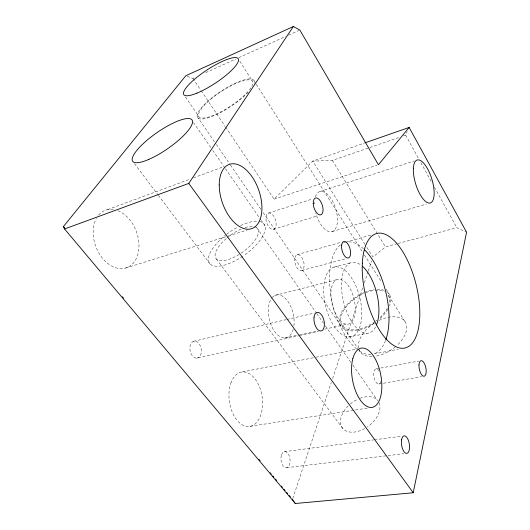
<?xml version="1.0" encoding="UTF-8"?>
<svg xmlns="http://www.w3.org/2000/svg" width="530" height="530" viewBox="0 0 530 530"><rect width="100%" height="100%" fill="white"/><g stroke="black" fill="none" stroke-linecap="round" stroke-linejoin="round"><path stroke-width="0.4" stroke-dasharray="2.65 1.99" d="M292.765 498.551L331.283 382.488M332.588 378.566L363.037 286.81M364.342 282.894L367.986 271.91M368.244 271.128L371.629 260.932M403.303 135.991L405.642 135.183L407.232 131.665M225.661 127.14L274.103 199.148L312.713 161.113L364.037 143.193M397.367 243.681L385.476 246.881L372.928 257.01L365.455 245.112M187.209 76.293L192.913 78.447L194.417 77.764M205.713 72.65L235.83 59.009M238.838 57.644L285.524 36.497M288.539 35.132L299.079 30.356M107.729 209.595L190.369 179.027M193.457 177.881L223.574 166.738M365.018 244.41L312.713 161.113L332.389 160.411L369.012 147.797M369.794 147.532L399.408 137.33M274.103 199.148L376.87 165.254M320.04 191.502L414.255 160.948M268.571 213.047L312.468 198.975M125.782 267.988L227.575 236.188M228.364 235.943L247.298 230.027M273.56 229.311A8.506 4.638 72.5 0 0 273.593 215.955A8.506 4.638 72.5 0 0 265.921 218.307A8.506 4.638 72.5 0 0 273.56 229.311L317.622 215.803M332.29 231.524L426.531 204.057M297.025 254.698L341.247 242.243M345.752 242.19L371.51 234.962M398.156 243.469L456.82 227.681L466.572 232.239M301.868 270.466L345.447 258.759M333.993 267.14L351.297 262.555M275.057 295.382L336.63 279.694M193.496 341.313L286.14 319.65M286.942 319.464L314.33 313.058M284.789 337.974L299.192 334.808M299.993 334.635L317.589 330.766M324.791 329.183L347.19 324.254A23.028 11.302 76.5 0 0 351.006 290.327A23.028 11.302 76.5 0 0 331.058 290.533A23.028 11.302 76.5 0 0 347.19 324.254M196.776 358.167A8.619 5.625 79.2 0 0 199.936 345.083A8.619 5.625 79.2 0 0 190.171 345.679A8.619 5.625 79.2 0 0 196.776 358.167L298.363 335.907M299 335.762L318.464 331.502M349.35 336.974A35.835 17.596 76.5 0 0 354.868 283.775A35.835 17.596 76.5 0 0 323.956 284.908A35.835 17.596 76.5 0 0 349.35 336.974L367.065 333.251M242.402 371.954L315.138 357.406M315.946 357.246L357.167 348.998M374.028 353.921L398.335 349.204M376.181 368.88L418.74 361.096M378.844 384.031L421.655 376.678M250.021 426.365L367.369 408.113M284.352 451.679L373.637 439.9M374.458 439.787L401.488 436.223M286.723 467.679L403.8 453.713M134.507 163.657L157.854 194.649M158.351 195.305L210.019 263.887M216.373 258.965L342.91 428.624M256.719 227.701L316.397 313.038M316.867 313.714L323.499 323.194M325.394 325.904L350.973 362.474M352.867 365.183L377.022 399.726M193.457 122.509L210.867 147.651M212.749 150.368L224.985 168.036M225.455 168.719L260.74 219.685M261.21 220.367L264.98 225.8M197.18 116.573L215.922 143.849M216.392 144.531L229.98 164.307M230.444 164.989L260.906 209.317M263.244 212.729L340.088 324.565M185.447 96.964L198.697 116.282M341.698 324.757L357.829 348.283M358.293 348.959L359.678 350.973M192.913 78.447L200.751 90.107M201.215 90.789L225.204 126.451M239.832 61.288L252.393 81.077M404.94 321.471L387.9 294.627A27.593 15.198 -33.4 0 1 388.934 304.2M254.049 80.699L255.824 83.502M256.268 84.197L362.593 252.081M364.362 254.884L381.64 282.165M386.072 289.161L389.616 294.753M332.389 160.411L385.476 246.881M405.642 135.183L418.839 159.033M420.833 162.644L431.228 181.432M434.428 187.216L456.82 227.681M254.685 226.714A25.619 10.434 -35.6 0 1 241.11 253.207M239.196 254.433A25.619 10.434 -35.6 0 1 216.074 258.627A25.619 10.434 -35.6 0 1 226.396 238.42M227.012 237.897A25.619 10.434 -35.6 0 1 241.309 228.986M245.085 227.575A25.619 10.434 -35.6 0 1 253.863 226.529M379.135 402.807A22.392 14.323 -37.7 0 1 367.283 426.988M364.759 428.551A22.392 14.323 -37.7 0 1 342.274 427.823A22.392 14.323 -37.7 0 1 348.501 405.649M350.31 404.012A22.392 14.323 -37.7 0 1 357.783 399.216M359.943 398.302A22.392 14.323 -37.7 0 1 378.009 400.846M259.13 221.414A33.602 13.687 -35.6 0 1 243.475 255.798M242.786 256.268A33.602 13.687 -35.6 0 1 209.774 263.609A33.602 13.687 -35.6 0 1 225.376 235.26M226.575 234.32A33.602 13.687 -35.6 0 1 237.831 227.039M240.686 225.608A33.602 13.687 -35.6 0 1 257.779 221.262M248.305 92.141A33.734 9.076 -33.4 0 1 201.566 119.031A33.734 9.076 -33.4 0 1 219.499 92.213A33.734 9.076 -33.4 0 1 254.095 83.488M386.787 291.659A28.978 15.96 -33.4 0 1 389.47 305.929M387.768 309.381A28.978 15.96 -33.4 0 1 378.91 319.656M374.584 322.962A28.978 15.96 -33.4 0 1 339.935 324.161A28.978 15.96 -33.4 0 1 363.799 292.692M364.521 292.388A28.978 15.96 -33.4 0 1 374.147 289.625M377.141 289.353A28.978 15.96 -33.4 0 1 384.084 290.288M250.856 87.934A32.125 8.639 -33.4 0 1 204.646 117.898A32.125 8.639 -33.4 0 1 220.387 92.101A32.125 8.639 -33.4 0 1 251.77 86.43M379.155 320.385A27.03 15.84 -33.4 0 1 405.019 321.591A27.03 15.84 -33.4 0 1 396.586 345.759M395.433 346.766A27.03 15.84 -33.4 0 1 375.088 356.279M372.087 356.531A27.03 15.84 -33.4 0 1 359.022 349.555M358.598 348.011A27.03 15.84 -33.4 0 1 374.061 323.26M387.37 308.076A27.593 15.198 -33.4 0 1 379.434 318.099M377.049 320.133A27.593 15.198 -33.4 0 1 375.796 321.101M375.147 321.577A27.593 15.198 -33.4 0 1 341.201 323.711A27.593 15.198 -33.4 0 1 364.09 293.375M366.091 292.567A27.593 15.198 -33.4 0 1 384.376 291.712M293.216 329.269A21.975 12.263 77.2 0 1 274.255 330.959A21.975 12.263 77.2 0 1 271.844 297.973M272.321 297.409A21.975 12.263 77.2 0 1 287.538 300.934A21.975 12.263 77.2 0 1 293.832 326.241M370.788 354.55A57.631 27.229 76.4 0 1 357.313 349.542M356.703 349.051A57.631 27.229 76.4 0 1 330.906 295.024A57.631 27.229 76.4 0 1 340.273 244.946M343.579 242.919A57.631 27.229 76.4 0 1 345.017 242.389M348.773 241.839A57.631 27.229 76.4 0 1 363.474 248.775M385.502 340.618A57.631 27.229 76.4 0 1 373.816 353.947M375.565 327.003A36.305 17.132 76.4 0 1 343.38 301.073A36.305 17.132 76.4 0 1 361.202 265.238M315.35 196.862A20.928 10.163 72.9 0 1 332.694 201.4A20.928 10.163 72.9 0 1 333.483 230.914A20.928 10.163 72.9 0 1 315.787 212.994M314.456 203.911A20.928 10.163 72.9 0 1 314.476 202.281M117.958 210.721A30.634 21.617 69.5 0 1 138.363 252.227A30.634 21.617 69.5 0 1 107.444 263.198A30.634 21.617 69.5 0 1 96.374 218.38M98.587 215.127A30.634 21.617 69.5 0 1 113.513 209.496M380.951 381.461A7.692 3.578 79.3 0 1 375.922 382.15A7.692 3.578 79.3 0 1 374.028 371.417A7.692 3.578 79.3 0 1 379.076 370.808M281.384 455.316A8.109 4.531 84.3 0 0 285.836 467.765A8.109 4.531 84.3 0 0 289.287 455.985A8.109 4.531 84.3 0 0 281.384 455.316M231.252 382.09A27.48 16.536 81.9 0 0 245.622 426.206A27.48 16.536 81.9 0 0 260.389 389.378A27.48 16.536 81.9 0 0 231.252 382.09M294.812 258.216A8.255 4.359 74.7 0 0 300.735 270.631A8.255 4.359 74.7 0 0 302.683 258.938A8.255 4.359 74.7 0 0 294.812 258.216"/><path stroke-width="0.79" d="M409.147 127.439L378.44 164.737L299.828 30.018L293.362 26.5L185.785 75.757L63.428 226.548L64.574 228.967L295.296 503.5L413.221 492.767L466.572 232.239L409.147 127.439L364.819 142.921M64.574 228.967L188.786 183.406L293.362 26.5M63.428 226.548L64.488 227.814M122.423 296.8L123.483 298.065M259.018 459.457L260.084 460.729M270.181 472.753L271.247 474.019M272.837 475.913L273.904 477.179M275.494 479.08L276.561 480.346M281.344 486.043L282.404 487.308M284 489.21L285.067 490.475M286.657 492.37L287.724 493.635M289.314 495.537L290.38 496.802M188.786 183.406L413.221 492.767M292.507 499.333L293.302 500.525M294.097 501.718L295.296 503.5M364.58 249.829A57.631 27.229 76.4 0 1 385.767 339.902M362.394 266.212A36.305 17.132 76.4 0 1 376.525 324.923M148.778 159.424A36.166 9.646 -34.8 0 0 192.516 121.145A36.166 9.646 -34.8 0 0 145.79 141.311A36.166 9.646 -34.8 0 0 148.778 159.424M196.888 93.161A32.602 7.798 -33.4 0 0 238.553 60.089A32.602 7.798 -33.4 0 0 197.571 76.764A32.602 7.798 -33.4 0 0 196.888 93.161M362.328 263.45A58.969 25.824 76.1 0 0 403.191 348.256A58.969 25.824 76.1 0 0 407.517 260.402A58.969 25.824 76.1 0 0 362.328 263.45M314.051 317.092A9.5 4.936 77.4 0 0 320.736 330.998A9.5 4.936 77.4 0 0 322.717 316.9A9.5 4.936 77.4 0 0 314.051 317.092M401.601 439.767A8.864 3.902 81.3 0 0 406.311 453.382A8.864 3.902 81.3 0 0 408.524 440.702A8.864 3.902 81.3 0 0 401.601 439.767M341.625 245.138A8.553 4.068 74.5 0 0 347.554 258.05A8.553 4.068 74.5 0 0 349.058 246.079A8.553 4.068 74.5 0 0 341.625 245.138M418.985 364.958A7.943 3.326 78.6 0 0 424.079 376.26A7.943 3.326 78.6 0 0 424.696 364.163A7.943 3.326 78.6 0 0 418.985 364.958M313.237 203.308A8.825 4.339 72.6 0 0 320.769 214.842A8.825 4.339 72.6 0 0 320.425 201.108A8.825 4.339 72.6 0 0 313.237 203.308M352.821 358.651A30.124 14.35 79.4 0 0 368.376 407.027A30.124 14.35 79.4 0 0 378.897 367.555A30.124 14.35 79.4 0 0 352.821 358.651M413.374 168.394A22.465 8.447 73 0 0 428.2 202.93A22.465 8.447 73 0 0 429.664 173.091A22.465 8.447 73 0 0 413.374 168.394M219.234 185.016A34.026 19.252 70.8 0 0 251.246 228.794A34.026 19.252 70.8 0 0 251.28 175.669A34.026 19.252 70.8 0 0 219.234 185.016"/></g></svg>
